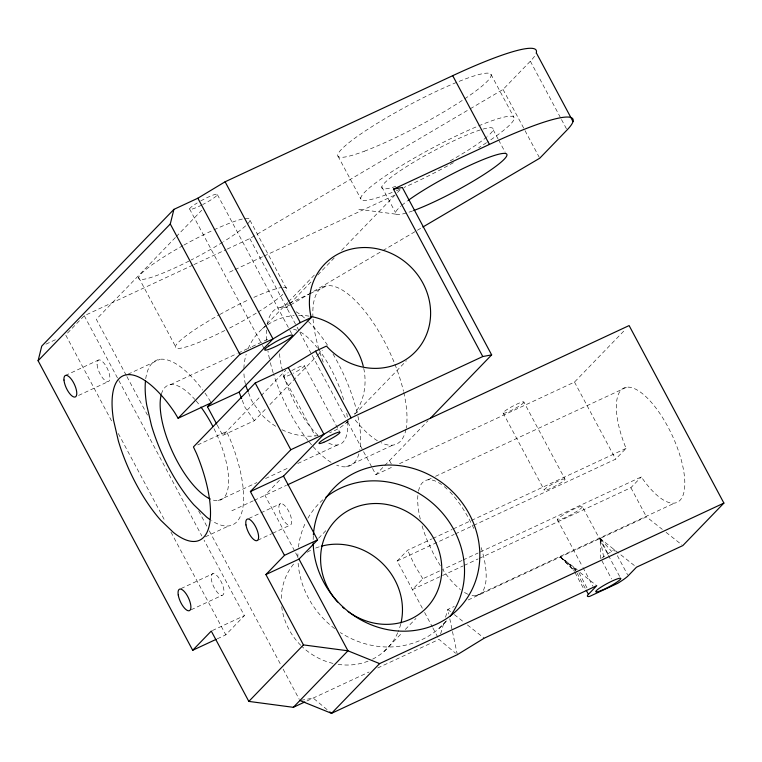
<?xml version="1.0" encoding="UTF-8"?>
<svg xmlns="http://www.w3.org/2000/svg" width="762" height="762" viewBox="0 0 762 762"><rect width="100%" height="100%" fill="white"/><g stroke="black" fill="none" stroke-linecap="round" stroke-linejoin="round"><path stroke-width="0.57" stroke-dasharray="3.81 2.86" d="M440.636 633.86L444.227 621.659M445.541 617.22L447.827 609.457L454.257 606.466M279.473 480.298L264.947 495.348L295.084 551.802M192.815 265.128L84.258 315.744L65.684 334.956L112.157 421.986M175.384 237.515L96.326 319.297L126.359 375.533M176.203 236.668L201.73 210.255M262.309 328.879L287.703 302.609M288.522 301.762L315.554 273.787M288.96 304.771L286.493 307.324L289.57 305.514M289.789 303.914L312.82 280.083M317.764 274.977L334.213 257.956M341.624 250.288L395.097 194.967M470.23 108.776L503.044 89.459L530.352 61.208A137.979 18.25 -28.1 0 0 536.048 53.531M217.294 425.158L222.761 435.407L260.299 396.564M261.128 395.716L285.836 370.151M222.761 435.407L254.365 420.672L266.652 407.956M269.929 404.565L316.63 356.254M317.449 355.406L322.364 350.32M346.615 422.643L348.253 420.948M354.806 414.166L406.422 360.769M372.513 468.411L375.857 474.688L383.896 466.373M384.696 465.544L428.015 420.719M318.554 538.239L326.746 529.761M217.265 638.823L225.809 634.841L244.383 615.629L204.064 540.134M422.367 608.257L397.145 561.013L407.575 550.231L431.73 538.963M399.478 463.677L574.5 382.076L625.04 329.794M439.541 570.976L422.815 578.777L412.394 589.569L462.982 565.976M384.019 651.5L402.05 632.851M405.327 629.46L415.976 618.439M439.15 628.393L447.208 620.068A86.725 79.534 44 0 1 340.328 632.565M473.573 525.389L615.648 459.153L626.078 448.361A63.075 23.727 65 0 1 636.48 389.62A63.075 23.727 65 0 1 684.724 479.974A63.075 23.727 65 0 1 641.318 476.907L479.184 552.498M479.127 558.451L630.888 487.699L641.318 476.907M397.516 192.481L402.346 187.5M601.742 558.136L614.105 549.526L615.191 551.545M227.209 249.088L249.784 238.573L469.202 109.376M290.598 304.905L381.848 251.184M382.876 250.574L421.834 227.638M193.891 264.624L226.143 249.593M45.911 344.176L57.36 338.833M229.572 272.139L233.867 270.129M234.944 269.634L262.89 256.603M263.966 256.099L394.021 195.463M65.332 375.514L98.431 360.074M78.6 395.421L108.499 381.476M127.959 374.228L160.001 359.293M280.673 307.353L288.217 303.838M289.303 303.333L308.705 294.284M309.782 293.789L327.022 285.75M170.469 384.648L237.039 353.616M238.106 353.111L250.993 347.11M252.07 346.605L269.243 338.595M197.701 444.941L226.533 431.502L229.61 438.017A90.668 34.099 65 0 1 211.665 520.694M218.303 500.548L256.965 482.537M265.547 478.526L289.169 467.516M297.761 463.515L337.49 444.989M231.839 510.788L253.203 500.824M254.27 500.329L286.445 485.327M346.462 466.725L392.811 445.113M205.283 536.858L228.771 525.904M248.783 518.493L280.816 503.558M375.857 474.688L393.04 466.677M257.756 540.229L271.634 533.752M272.701 533.257L289.789 525.285A11.83 4.448 65 0 0 287.045 508.473A11.83 4.448 65 0 0 279.082 509.511A11.83 4.448 65 0 0 289.789 525.285M181.051 588.559L213.093 573.624M428.025 479.822L431.244 478.326M435.54 476.317L626.659 387.22M191.091 609.791L222.066 595.36A11.83 4.448 65 0 0 219.313 578.539A11.83 4.448 65 0 0 211.36 579.577A11.83 4.448 65 0 0 222.066 595.36M212.341 630.565L244.383 615.629M432.806 538.467L452.133 529.457M453.209 528.952L470.383 520.941M471.459 520.446L626.078 448.361M397.145 561.013L454.19 534.419M455.266 533.914L472.497 525.894M462.01 560.508L442.684 569.519A63.075 23.727 65 0 0 460.41 589.559M463.086 560.003L478.117 553.002M464.058 565.48L478.05 558.956M475.859 595.732L674.503 503.12M468.192 599.97L646.462 516.855L662.311 529.38M306.924 700.983L369.113 671.989M377.714 667.979L439.007 639.404L455.59 653.224M301 700.326L313.201 698.059L327.165 709.698M576.243 569.519L560.384 556.984L573.767 570.195L575.567 570.128L560.384 556.984L577.272 569.662M358.816 209.274L397.564 214.389M666.045 532.324L681.895 544.849M600.789 558.689L600.113 538.467L634.613 565.718M579.977 572.462L596.751 585.711M450.618 611.676L447.827 609.457L448.799 614.096M454.352 614.62L463.677 621.982M467.401 624.935L484.194 638.194M560.384 556.984L573.767 570.195M603.656 557.032L600.113 538.467L611.734 551.593M254.365 420.672L244.935 407.241L241.611 398.602M440.331 565.614L434.464 555.86L427.434 540.972A63.075 23.727 65 0 1 422.081 525.856M422.815 578.777L414.604 565.118L407.575 550.231M210.626 401.85L207.702 396.973A90.668 34.099 65 0 0 203.53 391.077M530.352 61.208L560.937 118.501M561.499 119.539L567.061 129.959M503.044 89.459L539.191 157.172M490.976 74.362L513.979 117.453M493.176 129.778L498.11 139.017M498.653 140.046L505.235 152.362M574.5 382.076L615.648 459.153M630.888 487.699L646.462 516.855M617.344 555.593L627.612 574.805M582.425 506.749A14.192 1.876 -28.1 0 1 563.013 518.541A14.192 1.876 -28.1 0 1 564.242 514.226A14.192 1.876 -28.1 0 1 582.425 506.749L620.258 577.615M523.942 402.203A11.83 1.562 -28.1 0 1 507.759 412.032A11.83 1.562 -28.1 0 1 508.787 408.432A11.83 1.562 -28.1 0 1 523.942 402.203L565.09 479.279A11.83 1.562 -28.1 0 1 548.916 489.099A11.83 1.562 -28.1 0 1 549.945 485.499A11.83 1.562 -28.1 0 1 565.09 479.279M601.875 560.718L611.591 578.92M503.053 412.909L544.211 489.976M381.791 186.842L395.497 212.512M557.365 519.598L582.397 566.48M582.959 567.528L592.969 586.283M578.891 572.691L587.531 588.874M576.539 572.091L574.386 568.042L573.357 569.481L574.443 571.5M577.082 573.1L585.178 588.264M574.986 572.519L584.159 589.702M337.976 156.086L360.988 199.177M389.515 460.562L392.278 465.734M250.022 220.37L286.826 289.312M249.784 238.573L296.551 326.155M297.104 327.193L299.342 331.384M299.904 332.423L311.629 354.397M312.191 355.435L345.7 418.205M347.929 422.386L363.017 450.628M363.569 451.675L371.951 467.363M217.408 194.662L289.274 329.241M289.827 330.279L292.608 335.499M304.352 365.846L339.928 432.483M424.586 612.41L432.349 626.945M432.902 627.983L437.893 637.327M283.464 376.552L315.154 435.893M189.567 208.931L261.899 344.395M262.461 345.453L264.147 348.596M295.646 552.85L298.999 559.118M138.636 277.435L175.451 346.377M126.911 376.571L147.485 415.1M198.682 510.978L207.064 526.685M209.302 530.876L280.873 664.931M283.112 669.112L299.333 699.487M84.258 315.744L201.825 535.934M118.31 433.511L165.344 521.599M170.945 532.076L225.809 634.841M600.113 538.467L608.171 554.155M248.583 392.897L251.489 400.46L260.918 413.89A63.075 57.845 44 0 0 277.273 427.225M449.77 618.734L452.218 630.336M452.457 631.488L457.333 654.682M347.691 421.481A63.075 23.727 65 0 1 327.67 442.589M318.04 435.35A63.075 23.727 65 0 1 282.759 371.732M282.464 370.599A63.075 23.727 65 0 1 279.444 352.596M293.57 329.26A63.075 23.727 65 0 1 296.809 330.232M300.38 332.003A63.075 23.727 65 0 1 317.411 347.91M318.106 348.786A63.075 23.727 65 0 1 344.072 401.212M346.748 413.252A63.075 23.727 65 0 1 347.615 420.357M397.716 632.793A63.075 57.845 44 0 1 371.313 659.768M368.084 661.149A63.075 57.845 44 0 1 337.509 664.283M332.984 663.407A63.075 57.845 44 0 1 301.581 646.128M300.742 645.3A63.075 57.845 44 0 1 281.664 606.323M281.273 598.427A63.075 57.845 44 0 1 294.77 562.67M307.248 552.221A63.075 57.845 44 0 1 312.42 549.469M315.659 548.078A63.075 57.845 44 0 1 320.154 546.544M400.726 624.04A63.075 57.845 44 0 1 398.183 631.708M214.008 428.673A63.075 23.727 65 0 1 211.15 499.405M161.42 394.011A63.075 23.727 65 0 1 194.796 399.364M196.167 400.945A63.075 23.727 65 0 1 200.292 406.146M392.182 192.424A86.725 11.468 -28.1 0 1 379.228 180.28A86.725 11.468 -28.1 0 1 491.671 120.844A86.725 11.468 -28.1 0 1 487.47 142.056M486.508 142.694A86.725 11.468 -28.1 0 1 478.65 147.761M453.447 162.658A86.725 11.468 -28.1 0 1 404.003 187.462M399.583 189.376A86.725 11.468 -28.1 0 1 396.345 190.729M395.859 186.319A63.075 8.344 -28.1 0 1 395.23 174.212A63.075 8.344 -28.1 0 1 468.078 134.455A63.075 8.344 -28.1 0 1 487.718 136.188M486.889 136.893A63.075 8.344 -28.1 0 1 449.837 161.058M348.32 421.081A63.075 57.845 44 0 1 329.565 432.721M318.106 435.597A63.075 57.845 44 0 1 281.416 429.463M245.412 384.238A63.075 57.845 44 0 1 243.869 371.808M243.888 368.456A63.075 57.845 44 0 1 246.183 354.225M248.145 348.672A63.075 57.845 44 0 1 266.89 325.288M267.862 324.631A63.075 57.845 44 0 1 294.142 315.554M298.656 315.335A63.075 57.845 44 0 1 309.953 316.278M363.75 368.408A63.075 57.845 44 0 1 354.482 414.052M283.302 287.274A63.075 8.344 -28.1 0 1 285.94 290.998M282.854 294.38A63.075 8.344 -28.1 0 1 258.375 311.858M256.232 313.163A63.075 8.344 -28.1 0 1 229 328.384M224.866 330.489A63.075 8.344 -28.1 0 1 175.441 347.434A63.075 8.344 -28.1 0 1 218.78 315.097M219.789 314.525A63.075 8.344 -28.1 0 1 248.612 299.761M253.841 297.37A63.075 8.344 -28.1 0 1 280.949 287.598M213.912 229.848A63.075 8.344 -28.1 0 1 249.841 219.008A63.075 8.344 -28.1 0 1 223.657 241.611M222.618 242.268A63.075 8.344 -28.1 0 1 191.157 259.975M189.09 261.023A63.075 8.344 -28.1 0 1 138.636 278.492A63.075 8.344 -28.1 0 1 182.975 245.593M183.994 245.031A63.075 8.344 -28.1 0 1 211.807 230.819M481.155 547.573A63.075 23.727 65 0 1 468.706 594.579M467.839 594.217A63.075 23.727 65 0 1 462.315 590.988M420.281 519.103A63.075 23.727 65 0 1 418.29 492.128M418.49 491.099A63.075 23.727 65 0 1 443.474 485.994M444.265 486.623A63.075 23.727 65 0 1 449.104 491.061M449.923 491.9A63.075 23.727 65 0 1 474.107 529.199M291.779 370.58A11.83 1.562 -28.1 0 1 304.333 365.627A11.83 1.562 -28.1 0 1 293.313 373.275M290.627 374.59A11.83 1.562 -28.1 0 1 283.521 376.828A11.83 1.562 -28.1 0 1 288.407 372.561M405.984 429.263A86.725 32.623 65 0 1 381.162 442.751M377.409 440.731A86.725 32.623 65 0 1 353.568 417.89M323.221 362.14A86.725 32.623 65 0 1 319.173 350.11M318.859 349.044A86.725 32.623 65 0 1 313.03 318.687M312.963 317.554A86.725 32.623 65 0 1 341.128 289.379A86.725 32.623 65 0 1 394.497 363.217M394.935 364.312A86.725 32.623 65 0 1 403.498 391.287M403.765 392.449A86.725 32.623 65 0 1 406.184 428.196M313.163 539.601A86.725 79.534 44 0 1 313.382 534.829M412.594 210.931A63.075 8.344 -28.1 0 1 400.955 206.102M401.774 205.397A63.075 8.344 -28.1 0 1 407.079 201.225M358.902 453.847A86.725 32.623 65 0 1 336.623 465.144M331.06 462.334A86.725 32.623 65 0 1 313.001 446.484M311.563 444.827A86.725 32.623 65 0 1 308.667 441.331M307.943 440.417A86.725 32.623 65 0 1 273.491 373.875M273.158 372.789A86.725 32.623 65 0 1 269.719 360.016M269.462 358.854A86.725 32.623 65 0 1 267.948 350.996M266.681 340.29A86.725 32.623 65 0 1 266.624 330.041M267.3 324.269A86.725 32.623 65 0 1 290.522 308.934M296.075 311.744A86.725 32.623 65 0 1 307.572 320.754M308.391 321.545A86.725 32.623 65 0 1 327.536 345.234M333.004 353.997A86.725 32.623 65 0 1 357.673 415.223M357.93 416.366A86.725 32.623 65 0 1 359.835 449.809M334.699 628.631A86.725 79.534 44 0 1 298.047 562.251M297.866 557.679A86.725 79.534 44 0 1 298.009 551.85M298.437 547.078A86.725 79.534 44 0 1 305.733 522.322M307.924 518.198A86.725 79.534 44 0 1 323.231 499.472M200.654 200.968A15.773 2.086 -28.1 0 1 217.399 194.358A15.773 2.086 -28.1 0 1 202.692 204.559M201.787 205.016A15.773 2.086 -28.1 0 1 189.748 209.369A15.773 2.086 -28.1 0 1 197.215 202.959M145.733 378.752A90.668 34.099 65 0 1 202.816 390.125M364.284 151.238A86.725 11.468 -28.1 0 0 489.795 78.353A86.725 11.468 -28.1 0 0 389.353 116.081A86.725 11.468 -28.1 0 0 364.284 151.238M97.088 364.607A11.83 4.448 65 0 0 107.299 381.629A11.83 4.448 65 0 0 106.023 366.103A11.83 4.448 65 0 0 97.088 364.607"/><path stroke-width="1.14" d="M216.198 639.318L192.7 650.272L38.1 360.731L41.739 346.11L173.917 209.369L197.863 198.206L225.104 181.785L452.714 75.676A137.979 18.25 -28.1 0 1 536.296 52.807L573.005 121.558M38.1 360.731L170.278 223.98L173.917 209.369M287.522 484.832L629.117 325.574L723.9 503.091L379.6 663.607L347.958 650.805L303.447 644.9L265.89 574.558L284.464 555.346L250.403 491.557L283.512 476.126L323.907 434.273L351.149 417.843L482.775 356.54L491.652 354.892L402.346 187.5L393.468 189.147L482.775 356.54M178.108 418.262L239.887 354.349L272.987 338.919L300.304 322.621L311.21 317.535A63.075 57.845 44 0 1 376.257 248.612A63.075 57.845 44 0 1 424.51 338.966A63.075 57.845 44 0 1 326.46 346.081L315.554 351.168L288.303 367.598L255.194 383.029L193.434 446.932L196.501 453.447A90.668 34.099 65 0 1 173.45 532.476L160.687 520.189A90.668 34.099 65 0 1 118.358 440.903L113.586 420.357A90.668 34.099 65 0 1 174.593 412.413L178.108 418.262L211.217 402.822M216.751 424.139L207.445 406.718L272.987 338.919L197.863 198.206M207.445 406.718L239.116 392.125L311.21 317.535M250.403 491.557L290.817 449.742L323.907 434.273L288.303 367.598M192.7 650.272L211.274 631.06L248.831 701.402L293.332 707.317L304.838 701.954M430.473 418.176L491.652 354.892M265.89 574.558L298.999 559.118L317.563 539.906L283.512 476.126M248.831 701.402L303.447 644.9M293.332 707.317L347.958 650.805L298.999 559.118M379.6 663.607L331.537 713.337L299.895 700.535M723.9 503.091L682.828 545.582L636.48 567.195L628.145 575.815A23.651 3.124 -28.1 0 1 617.696 583.321L589.607 596.417A23.651 3.124 -28.1 0 1 588.416 594.331L596.751 585.711L484.194 638.194L457.333 654.682L331.537 713.337L329.784 711.879M422.862 227.028L539.753 158.21L567.061 129.959A137.979 18.25 -28.1 0 0 489.423 144.428L393.468 189.147M284.464 555.346L317.563 539.906M452.714 75.676L489.423 144.428M586.264 590.293L588.416 594.331M225.104 181.785L300.304 322.621M315.554 351.168L351.149 417.843M170.278 223.98L239.887 354.349M255.194 383.029L290.817 449.742M245.678 385.343L248.164 391.82M239.116 392.125L241.611 398.602M210.283 499.034A63.075 23.727 65 0 1 173.212 453.333A63.075 23.727 65 0 1 161.163 394.945M200.968 407.06A63.075 23.727 65 0 1 212.941 426.577M337.652 602.056A63.075 57.845 44 0 1 361.036 505.425A63.075 57.845 44 0 1 441.55 574.605A63.075 57.845 44 0 1 351.015 613.543M350.044 612.896A63.075 57.845 44 0 1 348.139 611.543M344.424 608.628A63.075 57.845 44 0 1 342.643 607.066M321.307 546.211A63.075 57.845 44 0 1 381.991 562.947A63.075 57.845 44 0 1 400.983 622.973M311.087 316.487A63.075 57.845 44 0 1 363.245 366.179M313.382 534.829A86.725 79.534 44 0 1 441.084 482.022A86.725 79.534 44 0 1 437.559 623.668A86.725 79.534 44 0 1 313.182 543.001M407.994 200.558A63.075 8.344 -28.1 0 1 487.232 157.963A63.075 8.344 -28.1 0 1 493.119 168.316A63.075 8.344 -28.1 0 1 413.671 210.541M325.879 497.262A86.725 79.534 44 0 1 436.226 506.501A86.725 79.534 44 0 1 450.075 616.439M209.636 519.332A90.668 34.099 65 0 1 206.55 517.036L193.796 504.749A90.668 34.099 65 0 1 151.467 425.472L146.685 404.917A90.668 34.099 65 0 1 145.475 380.981M268.843 345.967L266.967 347.31A15.773 2.105 -27.9 0 0 266.186 350.091L268.234 349.548A15.773 2.115 -27.8 0 0 281.521 343.452L284.959 341.462A15.773 2.086 -28.1 0 0 289.093 335.632L286.331 336.652A15.773 2.115 -27.8 0 0 275.806 341.728L268.843 345.967M601.399 590.445A14.192 1.876 -28.1 0 0 620.811 578.653A14.192 1.876 -28.1 0 0 602.637 586.13A14.192 1.876 -28.1 0 0 601.399 590.445M323.745 442.303A11.83 1.562 -28.1 0 0 339.928 432.483A11.83 1.562 -28.1 0 0 324.783 438.702A11.83 1.562 -28.1 0 0 323.745 442.303M245.974 524.942A11.83 4.448 65 0 0 256.68 540.725A11.83 4.448 65 0 0 253.937 523.904A11.83 4.448 65 0 0 245.974 524.942M178.251 595.008A11.83 4.448 65 0 0 188.957 610.791A11.83 4.448 65 0 0 186.214 593.969A11.83 4.448 65 0 0 178.251 595.008M63.979 380.038A11.83 4.448 65 0 0 74.19 397.059A11.83 4.448 65 0 0 72.914 381.543A11.83 4.448 65 0 0 63.979 380.038"/></g></svg>
